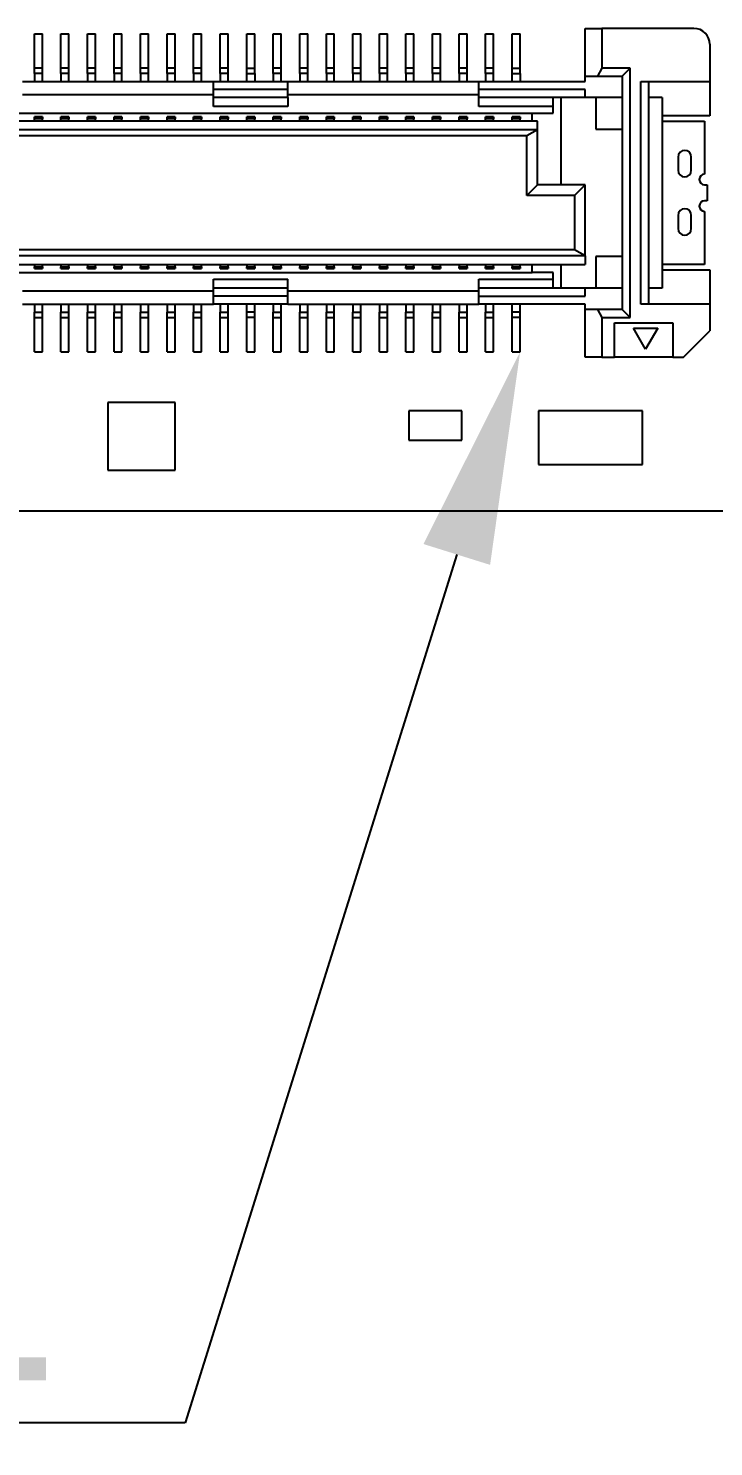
# Model space of a CAD drawing. Header units: millimetres. Extents: x 0 to 895, y 0 to 297.
# Drawn here: x 535.71 to 548.62, y 176.24 to 202.98 of the extents above; entities that cross this region are included whole.
import ezdxf
from ezdxf import colors
from ezdxf.entities.mleader import LeaderData, LeaderLine
from ezdxf.math import Vec2, Vec3

# ---------------------------------------------------------------- set-up
doc = ezdxf.new("R2010")
doc.units = ezdxf.units.MM
doc.styles.get("Standard").update_dxf_attribs({"font": 'GOTHIC.TTF'})

msp = doc.modelspace()

# ---------------------------------------------------------------- linework, layer by layer
at = {"color": 7, "linetype": 'Continuous', "lineweight": 25}
for p, q in [((546.2, 202.079), (546.2, 202.979)), ((546.2, 202.979), (546.517, 202.979)), ((546.517, 202.979), (546.517, 202.229)), ((548.25, 202.979), (546.517, 202.979)), ((535.825, 202.879), (535.975, 202.879)), ((535.825, 202.229), (535.825, 202.879)), ((535.975, 202.229), (535.975, 202.879)), ((536.325, 202.879), (536.475, 202.879)), ((536.325, 202.229), (536.325, 202.879)), ((536.475, 202.229), (536.475, 202.879)), ((536.825, 202.879), (536.975, 202.879)), ((536.825, 202.229), (536.825, 202.879)), ((536.975, 202.229), (536.975, 202.879)), ((537.325, 202.879), (537.475, 202.879)), ((537.325, 202.229), (537.325, 202.879)), ((537.475, 202.229), (537.475, 202.879)), ((537.825, 202.879), (537.975, 202.879)), ((537.825, 202.229), (537.825, 202.879)), ((537.975, 202.229), (537.975, 202.879)), ((538.325, 202.879), (538.475, 202.879)), ((538.325, 202.229), (538.325, 202.879)), ((538.475, 202.229), (538.475, 202.879)), ((538.825, 202.879), (538.975, 202.879)), ((538.825, 202.229), (538.825, 202.879)), ((538.975, 202.229), (538.975, 202.879)), ((539.325, 202.879), (539.475, 202.879)), ((539.325, 202.229), (539.325, 202.879)), ((539.475, 202.229), (539.475, 202.879)), ((539.825, 202.879), (539.975, 202.879)), ((539.825, 202.229), (539.825, 202.879)), ((539.975, 202.229), (539.975, 202.879)), ((540.325, 202.879), (540.475, 202.879)), ((540.325, 202.229), (540.325, 202.879)), ((540.475, 202.229), (540.475, 202.879)), ((540.825, 202.879), (540.975, 202.879)), ((540.825, 202.229), (540.825, 202.879)), ((540.975, 202.229), (540.975, 202.879)), ((541.325, 202.879), (541.475, 202.879)), ((541.325, 202.229), (541.325, 202.879)), ((541.475, 202.229), (541.475, 202.879)), ((541.825, 202.879), (541.975, 202.879)), ((541.825, 202.229), (541.825, 202.879)), ((541.975, 202.229), (541.975, 202.879)), ((542.325, 202.879), (542.475, 202.879)), ((542.325, 202.229), (542.325, 202.879)), ((542.475, 202.229), (542.475, 202.879)), ((542.825, 202.879), (542.975, 202.879)), ((542.825, 202.229), (542.825, 202.879)), ((542.975, 202.229), (542.975, 202.879)), ((543.325, 202.879), (543.475, 202.879)), ((543.325, 202.229), (543.325, 202.879)), ((543.475, 202.229), (543.475, 202.879)), ((543.825, 202.879), (543.975, 202.879)), ((543.825, 202.229), (543.825, 202.879)), ((543.975, 202.229), (543.975, 202.879)), ((544.325, 202.879), (544.475, 202.879)), ((544.325, 202.229), (544.325, 202.879)), ((544.475, 202.229), (544.475, 202.879)), ((544.825, 202.879), (544.975, 202.879)), ((544.825, 202.229), (544.825, 202.879)), ((544.975, 202.229), (544.975, 202.879)), ((548.55, 202.679), (548.55, 201.979)), ((535.975, 202.229), (535.825, 202.229)), ((535.825, 202.129), (535.825, 202.229)), ((535.975, 202.129), (535.975, 202.229)), ((536.475, 202.229), (536.325, 202.229)), ((536.325, 202.129), (536.325, 202.229)), ((536.475, 202.129), (536.475, 202.229)), ((536.975, 202.229), (536.825, 202.229)), ((536.825, 202.129), (536.825, 202.229)), ((536.975, 202.129), (536.975, 202.229)), ((537.475, 202.229), (537.325, 202.229)), ((537.325, 202.129), (537.325, 202.229)), ((537.475, 202.129), (537.475, 202.229)), ((537.975, 202.229), (537.825, 202.229)), ((537.825, 202.129), (537.825, 202.229)), ((537.975, 202.129), (537.975, 202.229)), ((538.475, 202.229), (538.325, 202.229)), ((538.325, 202.129), (538.325, 202.229)), ((538.475, 202.129), (538.475, 202.229)), ((538.975, 202.229), (538.825, 202.229)), ((538.825, 202.129), (538.825, 202.229)), ((538.975, 202.129), (538.975, 202.229)), ((539.475, 202.229), (539.325, 202.229)), ((539.325, 202.129), (539.325, 202.229)), ((539.475, 202.129), (539.475, 202.229)), ((539.825, 202.229), (539.975, 202.229)), ((539.825, 202.129), (539.825, 202.229)), ((539.975, 202.129), (539.975, 202.229)), ((540.475, 202.229), (540.325, 202.229)), ((540.325, 202.129), (540.325, 202.229)), ((540.475, 202.129), (540.475, 202.229)), ((540.975, 202.229), (540.825, 202.229)), ((540.825, 202.129), (540.825, 202.229)), ((540.975, 202.129), (540.975, 202.229)), ((541.475, 202.229), (541.325, 202.229)), ((541.325, 202.129), (541.325, 202.229)), ((541.475, 202.129), (541.475, 202.229)), ((541.975, 202.229), (541.825, 202.229)), ((541.825, 202.129), (541.825, 202.229)), ((541.975, 202.129), (541.975, 202.229)), ((542.475, 202.229), (542.325, 202.229)), ((542.325, 202.129), (542.325, 202.229)), ((542.475, 202.129), (542.475, 202.229)), ((542.975, 202.229), (542.825, 202.229)), ((542.825, 202.129), (542.825, 202.229)), ((542.975, 202.129), (542.975, 202.229)), ((543.475, 202.229), (543.325, 202.229)), ((543.325, 202.129), (543.325, 202.229)), ((543.475, 202.129), (543.475, 202.229)), ((543.975, 202.229), (543.825, 202.229)), ((543.825, 202.129), (543.825, 202.229)), ((543.975, 202.129), (543.975, 202.229)), ((544.475, 202.229), (544.325, 202.229)), ((544.325, 202.129), (544.325, 202.229)), ((544.475, 202.129), (544.475, 202.229)), ((544.825, 202.229), (544.975, 202.229)), ((544.825, 202.129), (544.825, 202.229)), ((544.975, 202.129), (544.975, 202.229)), ((546.517, 202.229), (546.431, 202.079)), ((547.05, 202.229), (546.517, 202.229)), ((547.05, 202.229), (546.9, 202.079)), ((547.05, 197.529), (547.05, 202.229)), ((535.6, 201.979), (539.2, 201.979)), ((535.825, 202.129), (535.825, 201.979)), ((535.975, 202.129), (535.825, 202.129)), ((535.975, 201.979), (535.975, 202.129)), ((536.325, 202.129), (536.325, 201.979)), ((536.475, 202.129), (536.325, 202.129)), ((536.475, 201.979), (536.475, 202.129)), ((536.825, 202.129), (536.825, 201.979)), ((536.975, 202.129), (536.825, 202.129)), ((536.975, 201.979), (536.975, 202.129)), ((537.325, 202.129), (537.325, 201.979)), ((537.475, 202.129), (537.325, 202.129)), ((537.475, 201.979), (537.475, 202.129)), ((537.825, 202.129), (537.825, 201.979)), ((537.975, 202.129), (537.825, 202.129)), ((537.975, 201.979), (537.975, 202.129)), ((538.325, 202.129), (538.325, 201.979)), ((538.475, 202.129), (538.325, 202.129)), ((538.475, 201.979), (538.475, 202.129)), ((538.975, 202.129), (538.825, 202.129)), ((538.825, 202.129), (538.825, 201.979)), ((538.975, 201.979), (538.975, 202.129)), ((539.2, 201.829), (539.2, 201.979)), ((539.2, 201.979), (540.6, 201.979)), ((539.475, 202.129), (539.325, 202.129)), ((539.325, 202.129), (539.325, 201.979)), ((539.475, 201.979), (539.475, 202.129)), ((539.825, 201.979), (539.825, 202.129)), ((539.825, 202.129), (539.975, 202.129)), ((539.975, 202.129), (539.975, 201.979)), ((540.475, 202.129), (540.325, 202.129)), ((540.325, 202.129), (540.325, 201.979)), ((540.475, 201.979), (540.475, 202.129)), ((540.6, 201.829), (540.6, 201.979)), ((540.6, 201.979), (544.2, 201.979)), ((540.825, 202.129), (540.825, 201.979)), ((540.975, 202.129), (540.825, 202.129)), ((540.975, 201.979), (540.975, 202.129)), ((541.325, 202.129), (541.325, 201.979)), ((541.475, 202.129), (541.325, 202.129)), ((541.475, 201.979), (541.475, 202.129)), ((541.975, 202.129), (541.825, 202.129)), ((541.825, 202.129), (541.825, 201.979)), ((541.975, 201.979), (541.975, 202.129)), ((542.475, 202.129), (542.325, 202.129)), ((542.325, 202.129), (542.325, 201.979)), ((542.475, 201.979), (542.475, 202.129)), ((542.975, 202.129), (542.825, 202.129)), ((542.825, 202.129), (542.825, 201.979)), ((542.975, 201.979), (542.975, 202.129)), ((543.475, 202.129), (543.325, 202.129)), ((543.325, 202.129), (543.325, 201.979)), ((543.475, 201.979), (543.475, 202.129)), ((543.975, 202.129), (543.825, 202.129)), ((543.825, 202.129), (543.825, 201.979)), ((543.975, 201.979), (543.975, 202.129)), ((544.2, 201.829), (544.2, 201.979)), ((544.2, 201.979), (546.2, 201.979)), ((544.325, 202.129), (544.325, 201.979)), ((544.475, 202.129), (544.325, 202.129)), ((544.475, 201.979), (544.475, 202.129)), ((544.825, 201.979), (544.825, 202.129)), ((544.825, 202.129), (544.975, 202.129)), ((544.975, 202.129), (544.975, 201.979)), ((546.2, 202.079), (546.431, 202.079)), ((546.2, 201.979), (546.2, 202.079)), ((546.431, 202.079), (546.9, 202.079)), ((546.9, 202.079), (546.9, 197.679)), ((547.25, 201.979), (548.55, 201.979)), ((547.25, 197.779), (547.25, 201.979)), ((547.4, 197.779), (547.4, 201.979)), ((548.55, 201.979), (548.55, 201.329)), ((539.2, 201.729), (535.6, 201.729)), ((540.6, 201.829), (539.2, 201.829)), ((539.2, 201.679), (539.2, 201.829)), ((540.6, 201.679), (539.2, 201.679)), ((539.2, 201.509), (539.2, 201.679)), ((540.6, 201.679), (540.6, 201.829)), ((544.2, 201.729), (540.6, 201.729)), ((540.6, 201.679), (540.6, 201.509)), ((546.2, 201.829), (544.2, 201.829)), ((544.2, 201.679), (544.2, 201.829)), ((546.2, 201.679), (544.2, 201.679)), ((544.2, 201.509), (544.2, 201.679)), ((545.6, 201.509), (545.6, 201.679)), ((545.75, 200.029), (545.75, 201.679)), ((546.2, 201.679), (546.2, 201.829)), ((546.9, 201.679), (546.2, 201.679)), ((546.4, 201.679), (546.4, 201.079)), ((547.65, 201.679), (547.4, 201.679)), ((547.65, 201.679), (547.65, 198.079)), ((490.1, 201.379), (545.2, 201.379)), ((540.6, 201.509), (539.2, 201.509)), ((545.6, 201.509), (544.2, 201.509)), ((545.2, 201.229), (545.2, 201.379)), ((545.2, 201.379), (545.6, 201.379)), ((545.6, 201.379), (545.6, 201.509)), ((545.3, 201.229), (490, 201.229)), ((535.975, 201.309), (535.825, 201.309)), ((535.825, 201.275), (535.825, 201.309)), ((535.825, 201.229), (535.825, 201.275)), ((535.975, 201.275), (535.825, 201.275)), ((535.975, 201.309), (535.975, 201.275)), ((535.975, 201.229), (535.975, 201.275)), ((536.475, 201.309), (536.325, 201.309)), ((536.325, 201.275), (536.325, 201.309)), ((536.325, 201.229), (536.325, 201.275)), ((536.475, 201.275), (536.325, 201.275)), ((536.475, 201.309), (536.475, 201.275)), ((536.475, 201.229), (536.475, 201.275)), ((536.975, 201.309), (536.825, 201.309)), ((536.825, 201.275), (536.825, 201.309)), ((536.825, 201.229), (536.825, 201.275)), ((536.975, 201.275), (536.825, 201.275)), ((536.975, 201.309), (536.975, 201.275)), ((536.975, 201.229), (536.975, 201.275)), ((537.475, 201.309), (537.325, 201.309)), ((537.325, 201.275), (537.325, 201.309)), ((537.325, 201.229), (537.325, 201.275)), ((537.475, 201.275), (537.325, 201.275)), ((537.475, 201.309), (537.475, 201.275)), ((537.475, 201.229), (537.475, 201.275)), ((537.975, 201.309), (537.825, 201.309)), ((537.825, 201.275), (537.825, 201.309)), ((537.825, 201.229), (537.825, 201.275)), ((537.975, 201.275), (537.825, 201.275)), ((537.975, 201.309), (537.975, 201.275)), ((537.975, 201.229), (537.975, 201.275)), ((538.475, 201.309), (538.325, 201.309)), ((538.325, 201.275), (538.325, 201.309)), ((538.325, 201.229), (538.325, 201.275)), ((538.475, 201.275), (538.325, 201.275)), ((538.475, 201.309), (538.475, 201.275)), ((538.475, 201.229), (538.475, 201.275)), ((538.975, 201.309), (538.825, 201.309)), ((538.825, 201.275), (538.825, 201.309)), ((538.825, 201.229), (538.825, 201.275)), ((538.975, 201.275), (538.825, 201.275)), ((538.975, 201.309), (538.975, 201.275)), ((538.975, 201.229), (538.975, 201.275)), ((539.475, 201.309), (539.325, 201.309)), ((539.325, 201.275), (539.325, 201.309)), ((539.325, 201.229), (539.325, 201.275)), ((539.475, 201.275), (539.325, 201.275)), ((539.475, 201.309), (539.475, 201.275)), ((539.475, 201.229), (539.475, 201.275)), ((539.975, 201.309), (539.825, 201.309)), ((539.825, 201.275), (539.825, 201.309)), ((539.825, 201.229), (539.825, 201.275)), ((539.975, 201.275), (539.825, 201.275)), ((539.975, 201.309), (539.975, 201.275)), ((539.975, 201.229), (539.975, 201.275)), ((540.475, 201.309), (540.325, 201.309)), ((540.325, 201.275), (540.325, 201.309)), ((540.325, 201.229), (540.325, 201.275)), ((540.475, 201.275), (540.325, 201.275)), ((540.475, 201.309), (540.475, 201.275)), ((540.475, 201.229), (540.475, 201.275)), ((540.975, 201.309), (540.825, 201.309)), ((540.825, 201.275), (540.825, 201.309)), ((540.825, 201.229), (540.825, 201.275)), ((540.975, 201.275), (540.825, 201.275)), ((540.975, 201.309), (540.975, 201.275)), ((540.975, 201.229), (540.975, 201.275)), ((541.475, 201.309), (541.325, 201.309)), ((541.325, 201.275), (541.325, 201.309)), ((541.325, 201.229), (541.325, 201.275)), ((541.475, 201.275), (541.325, 201.275)), ((541.475, 201.309), (541.475, 201.275)), ((541.475, 201.229), (541.475, 201.275)), ((541.975, 201.309), (541.825, 201.309)), ((541.825, 201.275), (541.825, 201.309)), ((541.825, 201.229), (541.825, 201.275)), ((541.975, 201.275), (541.825, 201.275)), ((541.975, 201.309), (541.975, 201.275)), ((541.975, 201.229), (541.975, 201.275)), ((542.475, 201.309), (542.325, 201.309)), ((542.325, 201.275), (542.325, 201.309)), ((542.325, 201.229), (542.325, 201.275)), ((542.475, 201.275), (542.325, 201.275)), ((542.475, 201.309), (542.475, 201.275)), ((542.475, 201.229), (542.475, 201.275)), ((542.975, 201.309), (542.825, 201.309)), ((542.825, 201.275), (542.825, 201.309)), ((542.825, 201.229), (542.825, 201.275)), ((542.975, 201.275), (542.825, 201.275)), ((542.975, 201.309), (542.975, 201.275)), ((542.975, 201.229), (542.975, 201.275)), ((543.475, 201.309), (543.325, 201.309)), ((543.325, 201.275), (543.325, 201.309)), ((543.325, 201.229), (543.325, 201.275)), ((543.475, 201.275), (543.325, 201.275)), ((543.475, 201.309), (543.475, 201.275)), ((543.475, 201.229), (543.475, 201.275)), ((543.975, 201.309), (543.825, 201.309)), ((543.825, 201.275), (543.825, 201.309)), ((543.825, 201.229), (543.825, 201.275)), ((543.975, 201.275), (543.825, 201.275)), ((543.975, 201.309), (543.975, 201.275)), ((543.975, 201.229), (543.975, 201.275)), ((544.475, 201.309), (544.325, 201.309)), ((544.325, 201.275), (544.325, 201.309)), ((544.325, 201.229), (544.325, 201.275)), ((544.475, 201.275), (544.325, 201.275)), ((544.475, 201.309), (544.475, 201.275)), ((544.475, 201.229), (544.475, 201.275)), ((544.975, 201.309), (544.825, 201.309)), ((544.825, 201.275), (544.825, 201.309)), ((544.825, 201.229), (544.825, 201.275)), ((544.975, 201.275), (544.825, 201.275)), ((544.975, 201.309), (544.975, 201.275)), ((544.975, 201.229), (544.975, 201.275)), ((545.3, 201.069), (545.3, 201.229)), ((546.4, 201.079), (546.9, 201.079)), ((548.55, 201.329), (547.65, 201.329)), ((547.65, 201.229), (548.45, 201.229)), ((548.45, 201.229), (548.45, 200.229)), ((545.3, 201.069), (490, 201.069)), ((545.1, 200.955), (490.2, 200.955)), ((545.3, 201.069), (545.1, 200.955)), ((545.1, 199.829), (545.1, 200.955)), ((545.3, 200.029), (545.3, 201.069)), ((547.95, 200.554), (547.95, 200.304)), ((548.2, 200.304), (548.2, 200.554)), ((545.3, 200.029), (545.1, 199.829)), ((546.2, 200.029), (545.3, 200.029)), ((546.2, 200.029), (546, 199.829)), ((546.2, 198.689), (546.2, 200.029)), ((548.45, 200.029), (548.5, 200.029)), ((548.5, 200.029), (548.5, 199.729)), ((546, 199.829), (545.1, 199.829)), ((546, 199.829), (546, 198.804)), ((548.5, 199.729), (548.45, 199.729)), ((548.45, 199.529), (548.45, 198.529)), ((547.95, 199.454), (547.95, 199.204)), ((548.2, 199.204), (548.2, 199.454)), ((546.2, 198.689), (489.1, 198.689)), ((546, 198.804), (489.3, 198.804)), ((546.2, 198.689), (546, 198.804)), ((546.2, 198.689), (546.2, 198.529)), ((546.9, 198.679), (546.4, 198.679)), ((546.4, 198.679), (546.4, 198.079)), ((489.1, 198.529), (546.2, 198.529)), ((535.825, 198.529), (535.825, 198.483)), ((535.825, 198.483), (535.975, 198.483)), ((535.825, 198.449), (535.825, 198.483)), ((535.825, 198.449), (535.975, 198.449)), ((535.975, 198.483), (535.975, 198.529)), ((535.975, 198.483), (535.975, 198.449)), ((536.325, 198.529), (536.325, 198.483)), ((536.325, 198.483), (536.475, 198.483)), ((536.325, 198.449), (536.325, 198.483)), ((536.325, 198.449), (536.475, 198.449)), ((536.475, 198.483), (536.475, 198.529)), ((536.475, 198.483), (536.475, 198.449)), ((536.825, 198.529), (536.825, 198.483)), ((536.825, 198.483), (536.975, 198.483)), ((536.825, 198.449), (536.825, 198.483)), ((536.825, 198.449), (536.975, 198.449)), ((536.975, 198.483), (536.975, 198.529)), ((536.975, 198.483), (536.975, 198.449)), ((537.325, 198.529), (537.325, 198.483)), ((537.325, 198.483), (537.475, 198.483)), ((537.325, 198.449), (537.325, 198.483)), ((537.325, 198.449), (537.475, 198.449)), ((537.475, 198.483), (537.475, 198.529)), ((537.475, 198.483), (537.475, 198.449)), ((537.825, 198.529), (537.825, 198.483)), ((537.825, 198.483), (537.975, 198.483)), ((537.825, 198.449), (537.825, 198.483)), ((537.825, 198.449), (537.975, 198.449)), ((537.975, 198.483), (537.975, 198.529)), ((537.975, 198.483), (537.975, 198.449)), ((538.325, 198.529), (538.325, 198.483)), ((538.325, 198.483), (538.475, 198.483)), ((538.325, 198.449), (538.325, 198.483)), ((538.325, 198.449), (538.475, 198.449)), ((538.475, 198.483), (538.475, 198.529)), ((538.475, 198.483), (538.475, 198.449)), ((538.825, 198.529), (538.825, 198.483)), ((538.825, 198.483), (538.975, 198.483)), ((538.825, 198.449), (538.825, 198.483)), ((538.825, 198.449), (538.975, 198.449)), ((538.975, 198.483), (538.975, 198.529)), ((538.975, 198.483), (538.975, 198.449)), ((539.325, 198.529), (539.325, 198.483)), ((539.325, 198.483), (539.475, 198.483)), ((539.325, 198.449), (539.325, 198.483)), ((539.325, 198.449), (539.475, 198.449)), ((539.475, 198.483), (539.475, 198.529)), ((539.475, 198.483), (539.475, 198.449)), ((539.825, 198.529), (539.825, 198.483)), ((539.825, 198.483), (539.975, 198.483)), ((539.825, 198.449), (539.825, 198.483)), ((539.825, 198.449), (539.975, 198.449)), ((539.975, 198.483), (539.975, 198.529)), ((539.975, 198.483), (539.975, 198.449)), ((540.325, 198.529), (540.325, 198.483)), ((540.325, 198.483), (540.475, 198.483)), ((540.325, 198.449), (540.325, 198.483)), ((540.325, 198.449), (540.475, 198.449)), ((540.475, 198.483), (540.475, 198.529)), ((540.475, 198.483), (540.475, 198.449)), ((540.825, 198.529), (540.825, 198.483)), ((540.825, 198.483), (540.975, 198.483)), ((540.825, 198.449), (540.825, 198.483)), ((540.825, 198.449), (540.975, 198.449)), ((540.975, 198.483), (540.975, 198.529)), ((540.975, 198.483), (540.975, 198.449)), ((541.325, 198.529), (541.325, 198.483)), ((541.325, 198.483), (541.475, 198.483)), ((541.325, 198.449), (541.325, 198.483)), ((541.325, 198.449), (541.475, 198.449)), ((541.475, 198.483), (541.475, 198.529)), ((541.475, 198.483), (541.475, 198.449)), ((541.825, 198.529), (541.825, 198.483)), ((541.825, 198.483), (541.975, 198.483)), ((541.825, 198.449), (541.825, 198.483)), ((541.825, 198.449), (541.975, 198.449)), ((541.975, 198.483), (541.975, 198.529)), ((541.975, 198.483), (541.975, 198.449)), ((542.325, 198.529), (542.325, 198.483)), ((542.325, 198.483), (542.475, 198.483)), ((542.325, 198.449), (542.325, 198.483)), ((542.325, 198.449), (542.475, 198.449)), ((542.475, 198.483), (542.475, 198.529)), ((542.475, 198.483), (542.475, 198.449)), ((542.825, 198.529), (542.825, 198.483)), ((542.825, 198.483), (542.975, 198.483)), ((542.825, 198.449), (542.825, 198.483)), ((542.825, 198.449), (542.975, 198.449)), ((542.975, 198.483), (542.975, 198.529)), ((542.975, 198.483), (542.975, 198.449)), ((543.325, 198.529), (543.325, 198.483)), ((543.325, 198.483), (543.475, 198.483)), ((543.325, 198.449), (543.325, 198.483)), ((543.325, 198.449), (543.475, 198.449)), ((543.475, 198.483), (543.475, 198.529)), ((543.475, 198.483), (543.475, 198.449)), ((543.825, 198.529), (543.825, 198.483)), ((543.825, 198.483), (543.975, 198.483)), ((543.825, 198.449), (543.825, 198.483)), ((543.825, 198.449), (543.975, 198.449)), ((543.975, 198.483), (543.975, 198.529)), ((543.975, 198.483), (543.975, 198.449)), ((544.325, 198.529), (544.325, 198.483)), ((544.325, 198.483), (544.475, 198.483)), ((544.325, 198.449), (544.325, 198.483)), ((544.325, 198.449), (544.475, 198.449)), ((544.475, 198.483), (544.475, 198.529)), ((544.475, 198.483), (544.475, 198.449)), ((544.825, 198.529), (544.825, 198.483)), ((544.825, 198.483), (544.975, 198.483)), ((544.825, 198.449), (544.825, 198.483)), ((544.825, 198.449), (544.975, 198.449)), ((544.975, 198.483), (544.975, 198.529)), ((544.975, 198.483), (544.975, 198.449)), ((545.2, 198.379), (545.2, 198.529)), ((545.75, 198.079), (545.75, 198.529)), ((548.45, 198.529), (547.65, 198.529)), ((547.65, 198.429), (548.55, 198.429)), ((548.55, 198.429), (548.55, 197.779)), ((490.1, 198.379), (545.2, 198.379)), ((539.2, 198.249), (540.6, 198.249)), ((539.2, 198.079), (539.2, 198.249)), ((540.6, 198.079), (540.6, 198.249)), ((544.2, 198.249), (545.6, 198.249)), ((544.2, 198.079), (544.2, 198.249)), ((545.6, 198.379), (545.2, 198.379)), ((545.6, 198.249), (545.6, 198.379)), ((545.6, 198.079), (545.6, 198.249)), ((535.6, 198.029), (539.2, 198.029)), ((539.2, 197.929), (539.2, 198.079)), ((540.6, 198.079), (539.2, 198.079)), ((540.6, 197.929), (539.2, 197.929)), ((539.2, 197.779), (539.2, 197.929)), ((540.6, 197.929), (540.6, 198.079)), ((540.6, 198.029), (544.2, 198.029)), ((540.6, 197.779), (540.6, 197.929)), ((546.2, 198.079), (544.2, 198.079)), ((544.2, 197.929), (544.2, 198.079)), ((544.2, 197.779), (544.2, 197.929)), ((544.2, 197.929), (546.2, 197.929)), ((546.2, 197.929), (546.2, 198.079)), ((546.9, 198.079), (546.2, 198.079)), ((547.65, 198.079), (547.4, 198.079)), ((535.6, 197.779), (539.2, 197.779)), ((535.825, 197.779), (535.825, 197.629)), ((535.825, 197.629), (535.975, 197.629)), ((535.825, 197.529), (535.825, 197.629)), ((535.975, 197.629), (535.975, 197.779)), ((535.975, 197.529), (535.975, 197.629)), ((536.325, 197.779), (536.325, 197.629)), ((536.325, 197.629), (536.475, 197.629)), ((536.325, 197.529), (536.325, 197.629)), ((536.475, 197.629), (536.475, 197.779)), ((536.475, 197.529), (536.475, 197.629)), ((536.825, 197.779), (536.825, 197.629)), ((536.825, 197.629), (536.975, 197.629)), ((536.825, 197.529), (536.825, 197.629)), ((536.975, 197.629), (536.975, 197.779)), ((536.975, 197.529), (536.975, 197.629)), ((537.325, 197.779), (537.325, 197.629)), ((537.325, 197.629), (537.475, 197.629)), ((537.325, 197.529), (537.325, 197.629)), ((537.475, 197.629), (537.475, 197.779)), ((537.475, 197.529), (537.475, 197.629)), ((537.825, 197.779), (537.825, 197.629)), ((537.825, 197.629), (537.975, 197.629)), ((537.825, 197.529), (537.825, 197.629)), ((537.975, 197.629), (537.975, 197.779)), ((537.975, 197.529), (537.975, 197.629)), ((538.325, 197.779), (538.325, 197.629)), ((538.325, 197.629), (538.475, 197.629)), ((538.325, 197.529), (538.325, 197.629)), ((538.475, 197.629), (538.475, 197.779)), ((538.475, 197.529), (538.475, 197.629)), ((538.825, 197.779), (538.825, 197.629)), ((538.825, 197.629), (538.975, 197.629)), ((538.825, 197.529), (538.825, 197.629)), ((538.975, 197.629), (538.975, 197.779)), ((538.975, 197.529), (538.975, 197.629)), ((540.6, 197.779), (539.2, 197.779)), ((539.325, 197.779), (539.325, 197.629)), ((539.325, 197.629), (539.475, 197.629)), ((539.325, 197.529), (539.325, 197.629)), ((539.475, 197.629), (539.475, 197.779)), ((539.475, 197.529), (539.475, 197.629)), ((539.825, 197.629), (539.825, 197.779)), ((539.975, 197.629), (539.825, 197.629)), ((539.825, 197.529), (539.825, 197.629)), ((539.975, 197.629), (539.975, 197.779)), ((539.975, 197.529), (539.975, 197.629)), ((540.325, 197.779), (540.325, 197.629)), ((540.325, 197.629), (540.475, 197.629)), ((540.325, 197.529), (540.325, 197.629)), ((540.475, 197.629), (540.475, 197.779)), ((540.475, 197.529), (540.475, 197.629)), ((540.6, 197.779), (544.2, 197.779)), ((540.825, 197.779), (540.825, 197.629)), ((540.825, 197.629), (540.975, 197.629)), ((540.825, 197.529), (540.825, 197.629)), ((540.975, 197.629), (540.975, 197.779)), ((540.975, 197.529), (540.975, 197.629)), ((541.325, 197.779), (541.325, 197.629)), ((541.325, 197.629), (541.475, 197.629)), ((541.325, 197.529), (541.325, 197.629)), ((541.475, 197.629), (541.475, 197.779)), ((541.475, 197.529), (541.475, 197.629)), ((541.825, 197.779), (541.825, 197.629)), ((541.825, 197.629), (541.975, 197.629)), ((541.825, 197.529), (541.825, 197.629)), ((541.975, 197.629), (541.975, 197.779)), ((541.975, 197.529), (541.975, 197.629)), ((542.325, 197.779), (542.325, 197.629)), ((542.325, 197.629), (542.475, 197.629)), ((542.325, 197.529), (542.325, 197.629)), ((542.475, 197.629), (542.475, 197.779)), ((542.475, 197.529), (542.475, 197.629)), ((542.825, 197.779), (542.825, 197.629)), ((542.825, 197.629), (542.975, 197.629)), ((542.825, 197.529), (542.825, 197.629)), ((542.975, 197.629), (542.975, 197.779)), ((542.975, 197.529), (542.975, 197.629)), ((543.325, 197.779), (543.325, 197.629)), ((543.325, 197.629), (543.475, 197.629)), ((543.325, 197.529), (543.325, 197.629)), ((543.475, 197.629), (543.475, 197.779)), ((543.475, 197.529), (543.475, 197.629)), ((543.825, 197.779), (543.825, 197.629)), ((543.825, 197.629), (543.975, 197.629)), ((543.825, 197.529), (543.825, 197.629)), ((543.975, 197.629), (543.975, 197.779)), ((543.975, 197.529), (543.975, 197.629)), ((546.2, 197.779), (544.2, 197.779)), ((544.325, 197.779), (544.325, 197.629)), ((544.325, 197.629), (544.475, 197.629)), ((544.325, 197.529), (544.325, 197.629)), ((544.475, 197.629), (544.475, 197.779)), ((544.475, 197.529), (544.475, 197.629)), ((544.825, 197.629), (544.825, 197.779)), ((544.975, 197.629), (544.825, 197.629)), ((544.825, 197.529), (544.825, 197.629)), ((544.975, 197.629), (544.975, 197.779)), ((544.975, 197.529), (544.975, 197.629)), ((546.2, 197.679), (546.2, 197.779)), ((546.431, 197.679), (546.2, 197.679)), ((546.2, 196.779), (546.2, 197.679)), ((546.431, 197.679), (546.517, 197.529)), ((546.9, 197.679), (546.431, 197.679)), ((546.9, 197.679), (547.05, 197.529)), ((548.55, 197.779), (547.25, 197.779)), ((548.55, 197.779), (548.55, 197.279)), ((535.825, 197.529), (535.975, 197.529)), ((535.825, 196.879), (535.825, 197.529)), ((535.975, 196.879), (535.975, 197.529)), ((536.325, 197.529), (536.475, 197.529)), ((536.325, 196.879), (536.325, 197.529)), ((536.475, 196.879), (536.475, 197.529)), ((536.825, 197.529), (536.975, 197.529)), ((536.825, 196.879), (536.825, 197.529)), ((536.975, 196.879), (536.975, 197.529)), ((537.325, 197.529), (537.475, 197.529)), ((537.325, 196.879), (537.325, 197.529)), ((537.475, 196.879), (537.475, 197.529)), ((537.825, 197.529), (537.975, 197.529)), ((537.825, 196.879), (537.825, 197.529)), ((537.975, 196.879), (537.975, 197.529)), ((538.325, 197.529), (538.475, 197.529)), ((538.325, 196.879), (538.325, 197.529)), ((538.475, 196.879), (538.475, 197.529)), ((538.825, 197.529), (538.975, 197.529)), ((538.825, 196.879), (538.825, 197.529)), ((538.975, 196.879), (538.975, 197.529)), ((539.325, 197.529), (539.475, 197.529)), ((539.325, 196.879), (539.325, 197.529)), ((539.475, 196.879), (539.475, 197.529)), ((539.975, 197.529), (539.825, 197.529)), ((539.825, 196.879), (539.825, 197.529)), ((539.975, 196.879), (539.975, 197.529)), ((540.325, 197.529), (540.475, 197.529)), ((540.325, 196.879), (540.325, 197.529)), ((540.475, 196.879), (540.475, 197.529)), ((540.825, 197.529), (540.975, 197.529)), ((540.825, 196.879), (540.825, 197.529)), ((540.975, 196.879), (540.975, 197.529)), ((541.325, 197.529), (541.475, 197.529)), ((541.325, 196.879), (541.325, 197.529)), ((541.475, 196.879), (541.475, 197.529)), ((541.825, 197.529), (541.975, 197.529)), ((541.825, 196.879), (541.825, 197.529)), ((541.975, 196.879), (541.975, 197.529)), ((542.325, 197.529), (542.475, 197.529)), ((542.325, 196.879), (542.325, 197.529)), ((542.475, 196.879), (542.475, 197.529)), ((542.825, 197.529), (542.975, 197.529)), ((542.825, 196.879), (542.825, 197.529)), ((542.975, 196.879), (542.975, 197.529)), ((543.325, 197.529), (543.475, 197.529)), ((543.325, 196.879), (543.325, 197.529)), ((543.475, 196.879), (543.475, 197.529)), ((543.825, 197.529), (543.975, 197.529)), ((543.825, 196.879), (543.825, 197.529)), ((543.975, 196.879), (543.975, 197.529)), ((544.325, 197.529), (544.475, 197.529)), ((544.325, 196.879), (544.325, 197.529)), ((544.475, 196.879), (544.475, 197.529)), ((544.975, 197.529), (544.825, 197.529)), ((544.825, 196.879), (544.825, 197.529)), ((544.975, 196.879), (544.975, 197.529)), ((546.517, 197.529), (546.517, 196.779)), ((546.517, 197.529), (547.05, 197.529)), ((546.75, 197.429), (547.85, 197.429)), ((546.75, 196.779), (546.75, 197.429)), ((547.339, 196.929), (547.108, 197.329)), ((547.108, 197.329), (547.57, 197.329)), ((547.57, 197.329), (547.339, 196.929)), ((547.85, 197.429), (547.85, 196.779)), ((548.05, 196.779), (548.55, 197.279)), ((535.825, 196.879), (535.975, 196.879)), ((536.325, 196.879), (536.475, 196.879)), ((536.825, 196.879), (536.975, 196.879)), ((537.325, 196.879), (537.475, 196.879)), ((537.825, 196.879), (537.975, 196.879)), ((538.325, 196.879), (538.475, 196.879)), ((538.825, 196.879), (538.975, 196.879)), ((539.325, 196.879), (539.475, 196.879)), ((539.825, 196.879), (539.975, 196.879)), ((540.325, 196.879), (540.475, 196.879)), ((540.825, 196.879), (540.975, 196.879)), ((541.325, 196.879), (541.475, 196.879)), ((541.825, 196.879), (541.975, 196.879)), ((542.325, 196.879), (542.475, 196.879)), ((542.825, 196.879), (542.975, 196.879)), ((543.325, 196.879), (543.475, 196.879)), ((543.825, 196.879), (543.975, 196.879)), ((544.325, 196.879), (544.475, 196.879)), ((544.825, 196.879), (544.975, 196.879)), ((546.517, 196.779), (546.2, 196.779)), ((546.517, 196.779), (546.75, 196.779)), ((547.85, 196.779), (546.75, 196.779)), ((547.85, 196.779), (548.05, 196.779)), ((537.207, 195.923), (537.207, 194.653)), ((538.477, 195.923), (537.207, 195.923)), ((538.477, 194.653), (538.477, 195.923)), ((542.879, 195.767), (542.879, 195.217)), ((543.879, 195.767), (542.879, 195.767)), ((543.879, 195.217), (543.879, 195.767)), ((545.322, 195.771), (545.322, 194.755)), ((547.278, 195.771), (545.322, 195.771)), ((547.278, 194.755), (547.278, 195.771)), ((542.879, 195.217), (543.879, 195.217)), ((537.207, 194.653), (538.477, 194.653)), ((545.322, 194.755), (547.278, 194.755)), ((561, 193.879), (481, 193.879))]:
    msp.add_line(p, q, dxfattribs=at)
for centre, radius, start, end in [((548.25, 202.679), 0.3, 360, 90), ((548.075, 200.554), 0.125, 360, 180), ((548.075, 200.304), 0.125, 180, 0), ((548.45, 200.129), 0.1, 90, 270), ((548.075, 199.454), 0.125, 360, 180), ((548.45, 199.629), 0.1, 90, 270), ((548.075, 199.204), 0.125, 180, 0)]:
    msp.add_arc(centre, radius, start, end, dxfattribs=at)

# ---------------------------------------------------------------- leaders
ml = msp.add_multileader_mtext('Standard')
ml.set_content('A1', color=256)
ml.set_leader_properties()
ml.build(insert=Vec2(0, 0))
ml.multileader.update_dxf_attribs({"text_right_attachment_type": 6, "dogleg_length": 0.36})
ctx = ml.context
ctx.base_point, ctx.plane_origin = Vec3(528.502, 179.491), Vec3(544.975, 196.879)
ctx.right_attachment, ctx.text_align_type = 6, 2
notes = []
notes.append((ctx, [(0, (1, 1, 0), (538.665, 176.691), (-1, 0), 0.36, [(0, [(544.975, 196.879)], 0, [])])]))
ctx.mtext.insert, ctx.mtext.alignment, ctx.mtext.flow_direction = Vec3(536.305, 181.491), 3, 5
for ctx, leaders in notes:
    for number, flags, end, landing, length, lines in leaders:
        leader = LeaderData()
        leader.index, (leader.has_last_leader_line, leader.has_dogleg_vector, leader.attachment_direction) = number, flags
        leader.last_leader_point, leader.dogleg_vector, leader.dogleg_length = Vec3(end), Vec3(landing), length
        for number, points, colour, breaks in lines:
            line = LeaderLine()
            line.index, line.vertices, line.color, line.breaks = number, Vec3.list(points), colors.encode_raw_color(colour), breaks
            leader.lines.append(line)
        ctx.leaders.append(leader)

doc.saveas('drawing.dxf')
